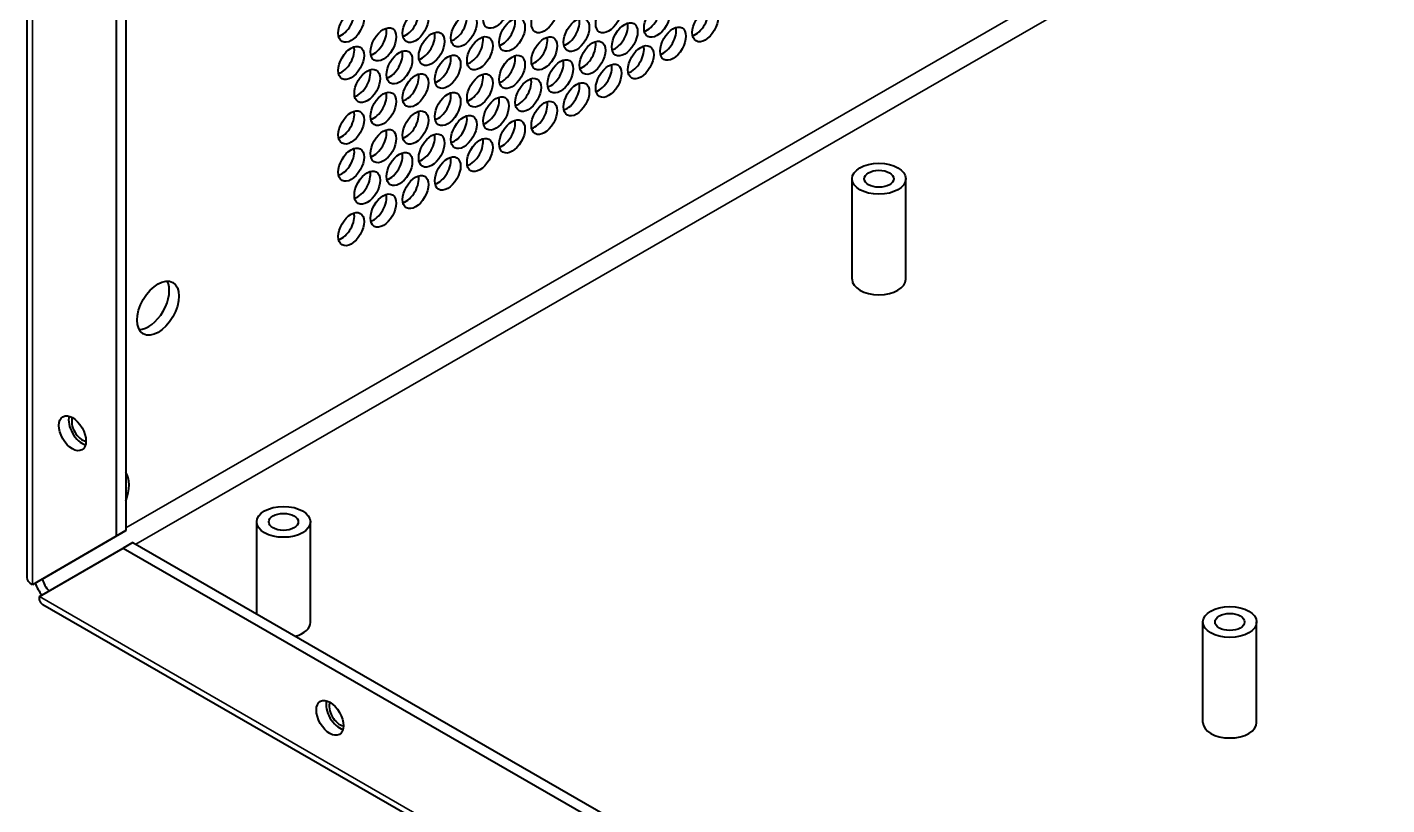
# Model space of a CAD drawing. Header units: millimetres. Extents: x 0 to 1682, y 0 to 1188.
# Drawn here: x 1223.5 to 1308.8, y 933.3 to 982.1 of the extents above; entities that cross this region are included whole.
import ezdxf

# ---------------------------------------------------------------- set-up
doc = ezdxf.new("R2010")
doc.units = ezdxf.units.MM
doc.header["$LTSCALE"] = 2
doc.layers.add('가시적인 것(ISO)', color=3, linetype='Continuous', lineweight=40)
doc.layers.add('가시적인 좁은 것(ISO)', color=3, linetype='Continuous', lineweight=35)

msp = doc.modelspace()

# ---------------------------------------------------------------- linework, layer by layer
at = {"layer": '가시적인 것(ISO)'}
for p, q in [((1223.501, 947.5382), (1223.501, 1018.7674)), ((1229.0885, 1016.6787), (1229.0885, 950.1353)), ((1229.6946, 1017.0277), (1229.6946, 950.4844)), ((1275.2841, 966.2523), (1275.2841, 972.5591)), ((1278.6555, 966.2523), (1278.6555, 972.5591)), ((1237.9084, 945.2588), (1237.9084, 951.0359)), ((1241.2798, 944.7291), (1241.2798, 951.0359)), ((1229.0885, 950.1353), (1223.8357, 947.087)), ((1224.4418, 947.436), (1229.6946, 950.4844)), ((1229.6946, 950.4844), (1229.0885, 950.1353)), ((1224.2643, 946.3447), (1229.5171, 949.393)), ((1230.1232, 949.742), (1229.5171, 949.393)), ((1229.5171, 949.393), (1461.3991, 815.8611)), ((1230.1232, 949.742), (1461.8277, 816.3123)), ((1224.4418, 947.436), (1223.8357, 947.087)), ((1467.1045, 806.1142), (1224.4898, 945.8268)), ((1297.3054, 938.4467), (1297.3054, 944.7535)), ((1300.6768, 938.4467), (1300.6768, 944.7535))]:
    msp.add_line(p, q, dxfattribs=at)
for centre, major_axis, ratio in [((1252.9281, 983.0397), (-0.5703, -0.9904), 0.5780931), ((1243.8367, 982.163), (-0.5703, -0.9904), 0.5780931), ((1247.8774, 982.154), (-0.5703, -0.9904), 0.5780931), ((1255.9586, 982.7619), (-0.5703, -0.9904), 0.5780931), ((1259.9992, 982.7529), (-0.5703, -0.9904), 0.5780931), ((1263.0297, 982.4752), (-0.5703, -0.9904), 0.5780931), ((1266.0601, 982.1975), (-0.5703, -0.9904), 0.5780931), ((1250.9079, 981.8763), (-0.5703, -0.9904), 0.5780931), ((1253.9383, 981.5985), (-0.5703, -0.9904), 0.5780931), ((1257.9789, 981.5895), (-0.5703, -0.9904), 0.5780931), ((1261.0093, 981.3118), (-0.5703, -0.9904), 0.5780931), ((1245.8571, 980.9906), (-0.5703, -0.9904), 0.5780931), ((1248.8875, 980.7128), (-0.5703, -0.9904), 0.5780931), ((1251.918, 980.4351), (-0.5703, -0.9904), 0.5780931), ((1255.9586, 980.4261), (-0.5703, -0.9904), 0.5780931), ((1264.0399, 981.0341), (-0.5703, -0.9904), 0.5780931), ((1243.8367, 979.8271), (-0.5703, -0.9904), 0.5780931), ((1246.8672, 979.5494), (-0.5703, -0.9904), 0.5780931), ((1258.9891, 980.1484), (-0.5703, -0.9904), 0.5780931), ((1262.0195, 979.8706), (-0.5703, -0.9904), 0.5780931), ((1249.8977, 979.2717), (-0.5703, -0.9904), 0.5780931), ((1253.9383, 979.2627), (-0.5703, -0.9904), 0.5780931), ((1256.9688, 978.985), (-0.5703, -0.9904), 0.5780931), ((1259.9992, 978.7072), (-0.5703, -0.9904), 0.5780931), ((1244.847, 978.386), (-0.5703, -0.9904), 0.5780931), ((1247.8774, 978.1083), (-0.5703, -0.9904), 0.5780931), ((1251.918, 978.0993), (-0.5703, -0.9904), 0.5780931), ((1254.9484, 977.8215), (-0.5703, -0.9904), 0.5780931), ((1245.8571, 976.9449), (-0.5703, -0.9904), 0.5780931), ((1249.8977, 976.9358), (-0.5703, -0.9904), 0.5780931), ((1257.9789, 977.5438), (-0.5703, -0.9904), 0.5780931), ((1252.9281, 976.6581), (-0.5703, -0.9904), 0.5780931), ((1255.9586, 976.3804), (-0.5703, -0.9904), 0.5780931), ((1243.8367, 975.7814), (-0.5703, -0.9904), 0.5780931), ((1247.8774, 975.7724), (-0.5703, -0.9904), 0.5780931), ((1250.9079, 975.4947), (-0.5703, -0.9904), 0.5780931), ((1253.9383, 975.217), (-0.5703, -0.9904), 0.5780931), ((1245.8571, 974.609), (-0.5703, -0.9904), 0.5780931), ((1248.8875, 974.3313), (-0.5703, -0.9904), 0.5780931), ((1251.918, 974.0536), (-0.5703, -0.9904), 0.5780931), ((1243.8367, 973.4456), (-0.5703, -0.9904), 0.5780931), ((1246.8672, 973.1679), (-0.5703, -0.9904), 0.5780931), ((1249.8977, 972.8901), (-0.5703, -0.9904), 0.5780931), ((1244.847, 972.0045), (-0.5703, -0.9904), 0.5780931), ((1276.9698, 972.5591), (-1.6857, 0), 0.5758617), ((1276.9698, 972.5591), (-0.9263, 0), 0.5758617), ((1247.8774, 971.7267), (-0.5703, -0.9904), 0.5780931), ((1245.8571, 970.5633), (-0.5703, -0.9904), 0.5780931), ((1243.8367, 969.3999), (-0.5703, -0.9904), 0.5780931), ((1231.7149, 964.4423), (-0.9268, -1.6094), 0.5780931), ((1226.3409, 956.5945), (-0.5988, 1.0399), 0.5780931), ((1239.5941, 951.0359), (-1.6857, 0), 0.5758617), ((1239.5941, 951.0359), (-0.9263, 0), 0.5758617), ((1298.9911, 944.7535), (-1.6857, 0), 0.5758617), ((1298.9911, 944.7535), (-0.9263, 0), 0.5758617), ((1242.5034, 938.738), (-0.5988, 1.0399), 0.5780931)]:
    msp.add_ellipse(centre, major_axis=major_axis, ratio=ratio, dxfattribs=at)
for centre, major_axis, ratio, start_param, end_param in [((1262.4236, 982.8243), (0.5703, 0.9904), 0.5780931, 3.6993769, 5.7254011), ((1265.454, 982.5465), (0.5703, 0.9904), 0.5780931, 3.6993769, 5.7254011), ((1243.2306, 982.512), (0.5703, 0.9904), 0.5780931, 3.6993769, 5.7254011), ((1247.2713, 982.503), (0.5703, 0.9904), 0.5780931, 3.6993769, 5.7254011), ((1250.3018, 982.2253), (0.5703, 0.9904), 0.5780931, 3.6993769, 5.7254011), ((1253.3322, 981.9475), (0.5703, 0.9904), 0.5780931, 3.6993769, 5.7254011), ((1257.3728, 981.9386), (0.5703, 0.9904), 0.5780931, 3.6993769, 5.7254011), ((1245.251, 981.3396), (0.5703, 0.9904), 0.5780931, 3.6993769, 5.7254011), ((1248.2814, 981.0618), (0.5703, 0.9904), 0.5780931, 3.6993769, 5.7254011), ((1260.4032, 981.6608), (0.5703, 0.9904), 0.5780931, 3.6993769, 5.7254011), ((1263.4338, 981.3831), (0.5703, 0.9904), 0.5780931, 3.6993769, 5.7254011), ((1243.2306, 980.1761), (0.5703, 0.9904), 0.5780931, 3.6993769, 5.7254011), ((1251.3119, 980.7842), (0.5703, 0.9904), 0.5780931, 3.6993769, 5.7254011), ((1255.3525, 980.7751), (0.5703, 0.9904), 0.5780931, 3.6993769, 5.7254011), ((1258.383, 980.4974), (0.5703, 0.9904), 0.5780931, 3.6993769, 5.7254011), ((1261.4134, 980.2197), (0.5703, 0.9904), 0.5780931, 3.6993769, 5.7254011), ((1246.2611, 979.8984), (0.5703, 0.9904), 0.5780931, 3.6993769, 5.7254011), ((1249.2916, 979.6207), (0.5703, 0.9904), 0.5780931, 3.6993769, 5.7254011), ((1253.3322, 979.6117), (0.5703, 0.9904), 0.5780931, 3.6993769, 5.7254011), ((1256.3627, 979.334), (0.5703, 0.9904), 0.5780931, 3.6993769, 5.7254011), ((1244.2409, 978.7351), (0.5703, 0.9904), 0.5780931, 3.6993769, 5.7254011), ((1247.2713, 978.4573), (0.5703, 0.9904), 0.5780931, 3.6993769, 5.7254011), ((1251.3119, 978.4483), (0.5703, 0.9904), 0.5780931, 3.6993769, 5.7254011), ((1259.3931, 979.0562), (0.5703, 0.9904), 0.5780931, 3.6993769, 5.7254011), ((1254.3423, 978.1705), (0.5703, 0.9904), 0.5780931, 3.6993769, 5.7254011), ((1257.3728, 977.8929), (0.5703, 0.9904), 0.5780931, 3.6993769, 5.7254011), ((1245.251, 977.2939), (0.5703, 0.9904), 0.5780931, 3.6993769, 5.7254011), ((1249.2916, 977.2849), (0.5703, 0.9904), 0.5780931, 3.6993769, 5.7254011), ((1252.3221, 977.0072), (0.5703, 0.9904), 0.5780931, 3.6993769, 5.7254011), ((1255.3525, 976.7294), (0.5703, 0.9904), 0.5780931, 3.6993769, 5.7254011), ((1243.2306, 976.1305), (0.5703, 0.9904), 0.5780931, 3.6993769, 5.7254011), ((1247.2713, 976.1214), (0.5703, 0.9904), 0.5780931, 3.6993769, 5.7254011), ((1250.3018, 975.8438), (0.5703, 0.9904), 0.5780931, 3.6993769, 5.7254011), ((1245.251, 974.9581), (0.5703, 0.9904), 0.5780931, 3.6993769, 5.7254011), ((1253.3322, 975.566), (0.5703, 0.9904), 0.5780931, 3.6993769, 5.7254011), ((1248.2814, 974.6803), (0.5703, 0.9904), 0.5780931, 3.6993769, 5.7254011), ((1251.3119, 974.4026), (0.5703, 0.9904), 0.5780931, 3.6993769, 5.7254011), ((1243.2306, 973.7946), (0.5703, 0.9904), 0.5780931, 3.6993769, 5.7254011), ((1246.2611, 973.5169), (0.5703, 0.9904), 0.5780931, 3.6993769, 5.7254011), ((1249.2916, 973.2392), (0.5703, 0.9904), 0.5780931, 3.6993769, 5.7254011), ((1244.2409, 972.3535), (0.5703, 0.9904), 0.5780931, 3.6993769, 5.7254011), ((1247.2713, 972.0757), (0.5703, 0.9904), 0.5780931, 3.6993769, 5.7254011), ((1245.251, 970.9124), (0.5703, 0.9904), 0.5780931, 3.6993769, 5.7254011), ((1243.2306, 969.7489), (0.5703, 0.9904), 0.5780931, 3.6993769, 5.7254011), ((1231.1088, 964.7913), (-0.9268, -1.6094), 0.5780931, 0.3317813, 2.8098113), ((1276.9698, 966.2523), (1.6857, 0), 0.5758617, 3.1415927, 6.2831853), ((1226.947, 956.9435), (0.5988, -1.0399), 0.5780931, 3.669935, 5.7548429), ((1226.947, 956.9435), (-0.4622, 0.8027), 0.5780931, 0.4043242, 2.7372684), ((1228.2804, 952.423), (1.1406, 1.9808), 0.5780931, 4.9904929, 6.0012139), ((1225.0479, 947.2913), (0.4277, -0.7428), 0.5780931, 4.189673, 5.2337243), ((1225.0479, 947.2913), (-0.8555, 1.4856), 0.5780931, 1.3185587, 1.8235315), ((1239.5941, 944.7291), (1.6857, 0), 0.5758617, 5.1707376, 6.2831853), ((1243.1095, 939.087), (0.5988, -1.0399), 0.5780931, 3.669935, 5.7548429), ((1243.1095, 939.087), (-0.4622, 0.8027), 0.5780931, 0.4043242, 2.7372684), ((1298.9911, 938.4467), (1.6857, 0), 0.5758617, 3.1415927, 6.2831853)]:
    msp.add_ellipse(centre, major_axis=major_axis, ratio=ratio, start_param=start_param, end_param=end_param, dxfattribs=at)
msp.add_open_spline([(1223.8357, 947.087), (1223.6242, 947.2041), (1223.5083, 947.3714), (1223.5054, 947.5386)], degree=3, dxfattribs=at)
msp.add_open_spline([(1224.4917, 945.8307), (1224.418, 945.8715), (1224.3585, 945.9369), (1224.3199, 946.0257), (1224.2813, 946.1142), (1224.2623, 946.2234), (1224.2643, 946.3447)], degree=3, knots=[0.78346445, 0.78346445, 0.78346445, 0.78346445, 1.17745307, 1.17745307, 1.17745307, 1.57079633, 1.57079633, 1.57079633, 1.57079633], dxfattribs=at)
at = {"layer": '가시적인 좁은 것(ISO)'}
for p, q in [((1229.6946, 950.6653), (1378.3891, 1036.2927)), ((1378.9952, 1035.2429), (1230.3219, 949.6276)), ((1223.8357, 1018.3021), (1223.8357, 947.087)), ((1224.2643, 946.3447), (1466.6519, 806.763))]:
    msp.add_line(p, q, dxfattribs=at)

doc.saveas('drawing.dxf')
